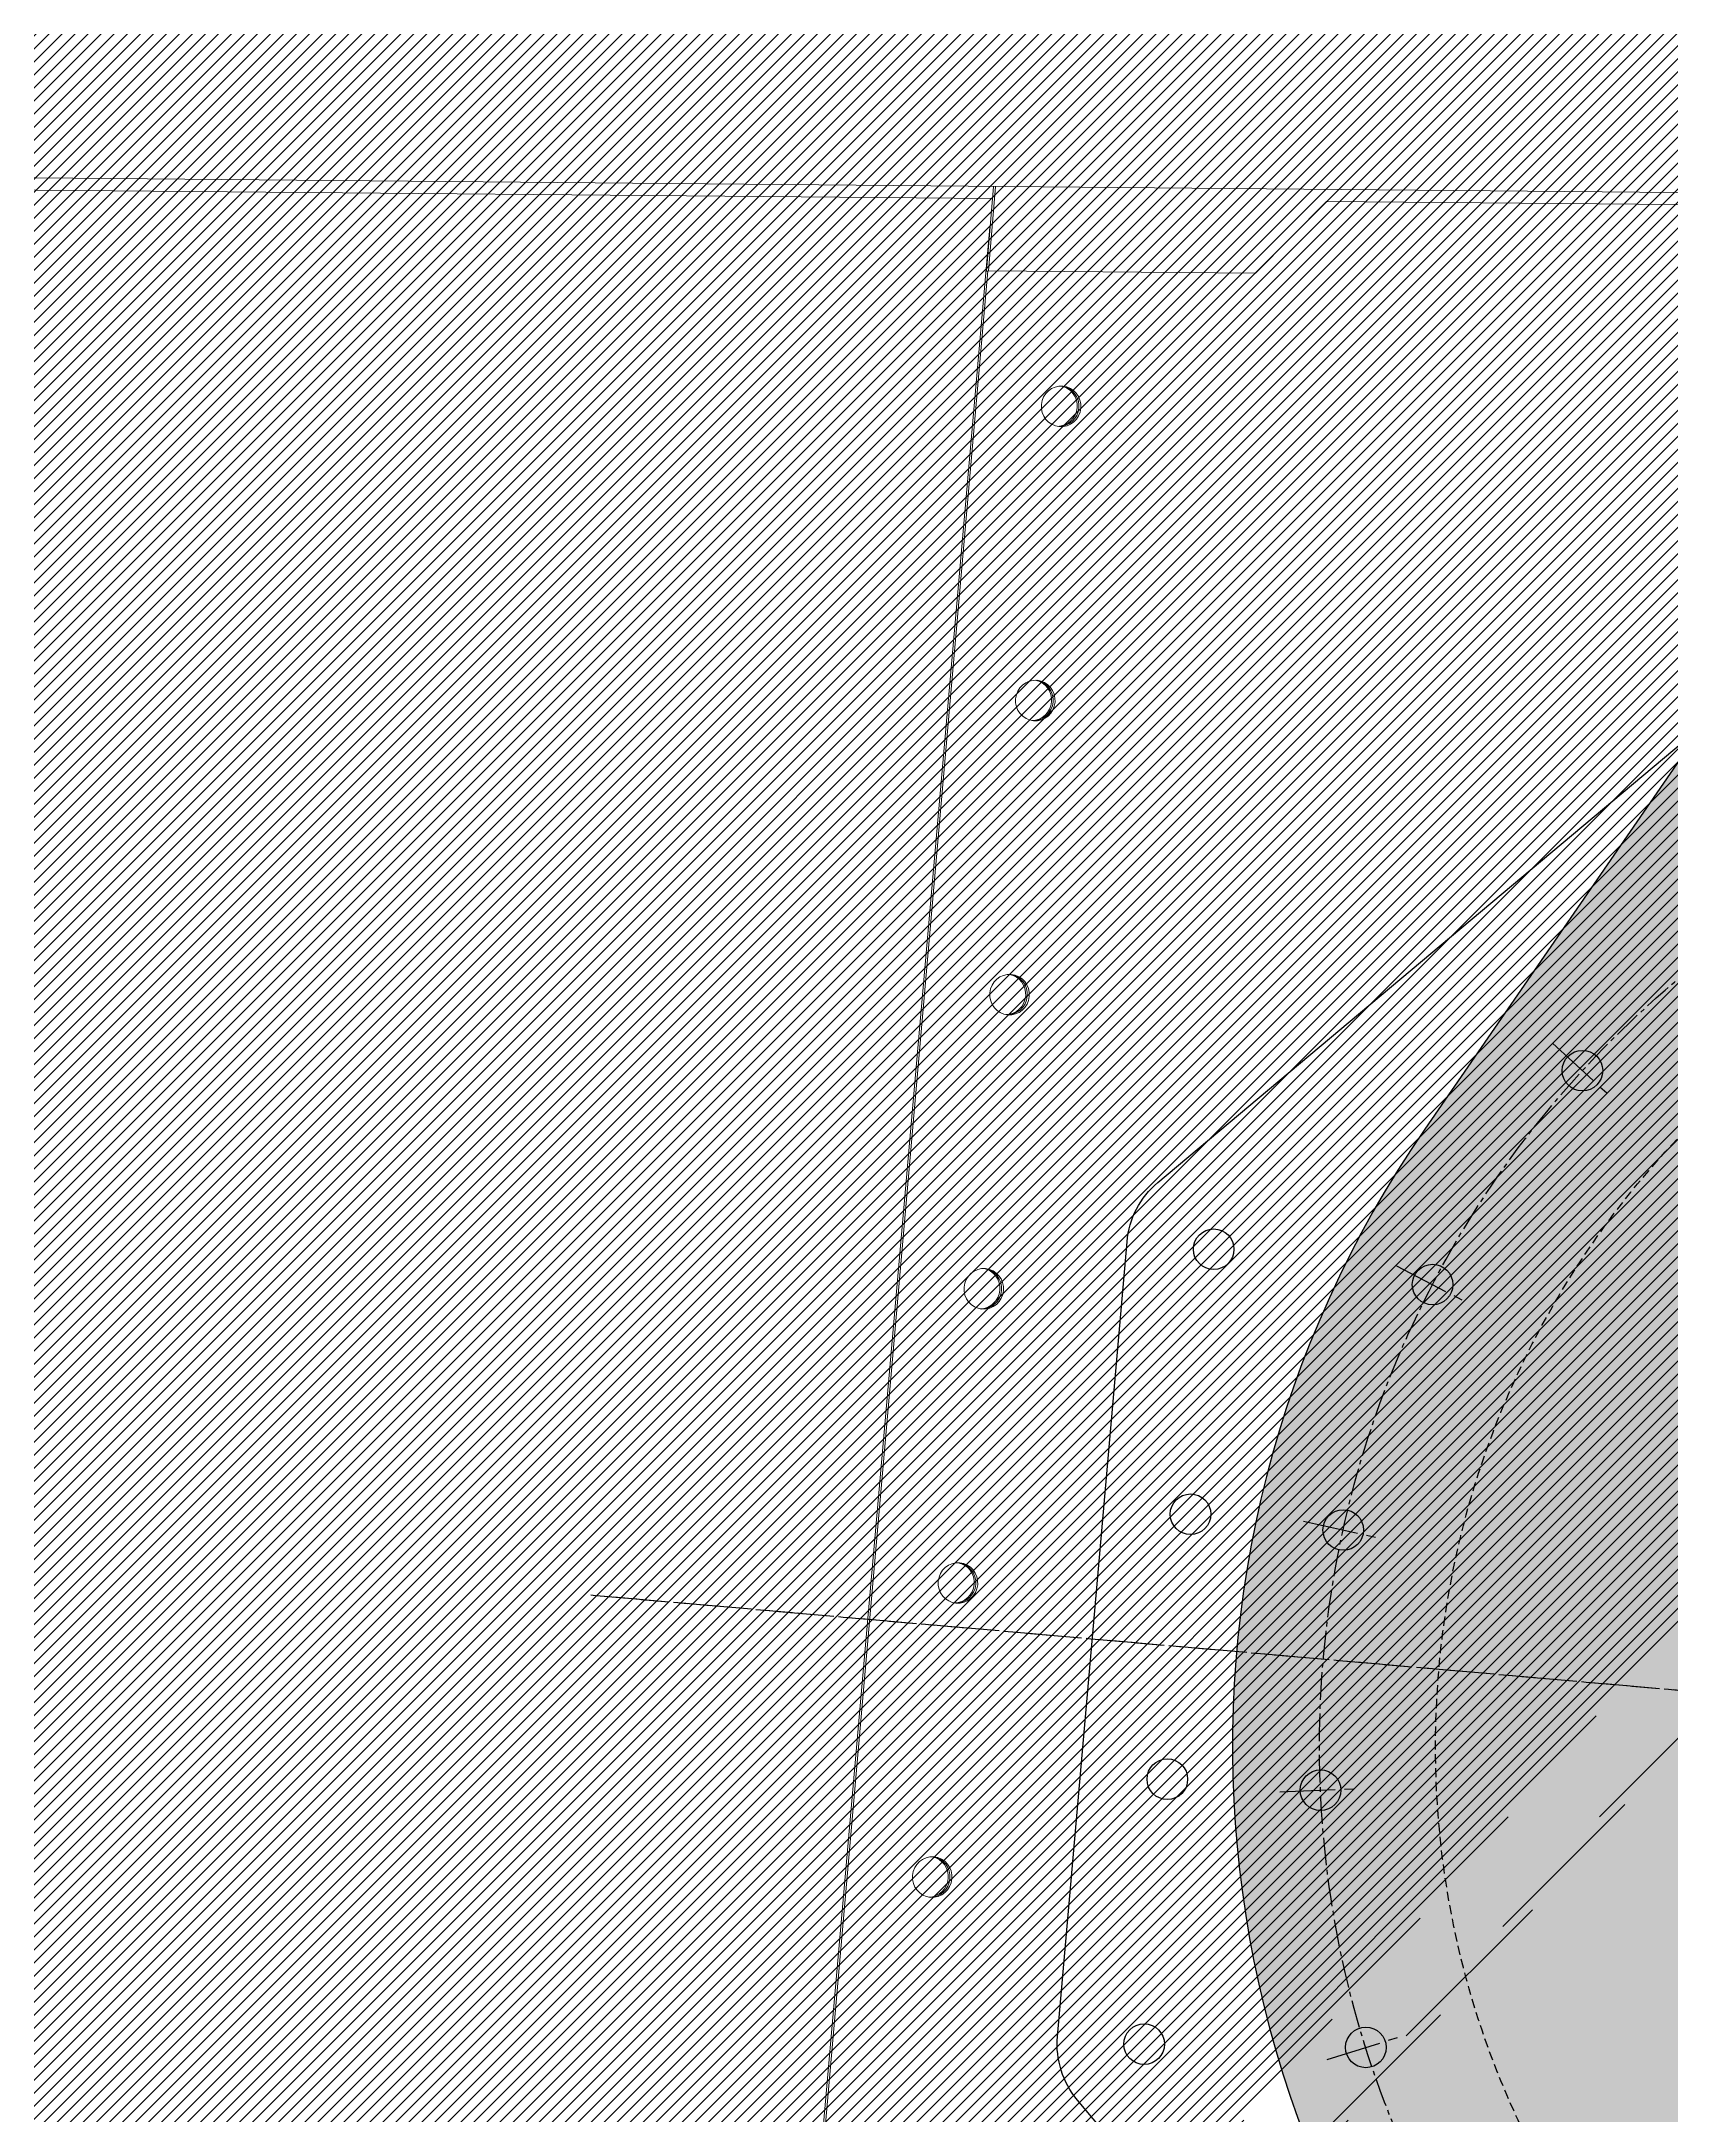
# Model space of a CAD drawing. Header units: millimetres. Extents: x -272986 to 200319, y -34579 to 49604.
# Drawn here: x 14236 to 14798, y 37697 to 38412 of the extents above; entities that cross this region are included whole.
import ezdxf

# ---------------------------------------------------------------- set-up
doc = ezdxf.new("R2010")
doc.units = ezdxf.units.MM
doc.linetypes.add('CENTER2', pattern=[28.575000000000003, 19.05, -3.175, 3.175, -3.175])
doc.linetypes.add('HIDDEN2', pattern=[4.762499999999999, 3.175, -1.5875])
doc.layers.get('Defpoints').update_dxf_attribs({"color": 9})
for name, color, linetype in [('X 0001 M', 7, 'Continuous'), ('X 1001 M', 8, 'HIDDEN2'), ('X 2001 M', 1, 'CENTER2'), ('X 3001 D', 5, 'Continuous'), ('X 5001 H', 8, 'Continuous')]:
    doc.layers.add(name, color=color, linetype=linetype)
doc.layers.add('X 5999 H', color=7, linetype='Continuous', true_color=0xffffff)
doc.styles.add('BIT STD. 2.5', font='isocpeur.ttf', dxfattribs={"height": 2.5})
doc.dimstyles.new('BIT STD. 2.5', dxfattribs={"dimtxt": 2.5, "dimasz": 2.5, "dimexe": 1, "dimexo": 0.75, "dimgap": 1, "dimtad": 1, "dimdec": 0, "dimdsep": 46, "dimtxsty": 'BIT STD. 2.5', "dimcen": 0, "dimadec": 0, "dimazin": 0, "dimtfac": 1, "dimtdec": 0, "dimtmove": 0, "dimatfit": 3, "dimfxl": 1, "dimtfill": 1, "dimlwd": -1, "dimlwe": -1, "dimarcsym": 0})

# ---------------------------------------------------------------- blocks, each defined once
blk = doc.blocks.new('A$C89218876')
at = {"layer": 'X 1001 M', "linetype": 'Continuous', "lineweight": 0}
for p, q in [((569.8319176170844, 6857.953193877651), (641.6955145190768, 7771.209648134816)), ((488.5605491999377, 5878.279322059305), (636.406584911645, 7756.84132124365)), ((592.8475511617253, 6831.803007083314), (569.8319176170844, 6857.953193877651)), ((585.6210330675385, 6739.967020911836), (592.8475511617253, 6831.803007083314)), ((592.8475511617253, 6831.803007083314), (592.8475511617253, 6831.365982658157)), ((493.3837059507896, 5885.759717865229), (560.848488613341, 6743.115192093144)), ((585.6210330675385, 6739.292167748805), (556.6752944315231, 6743.759220524713)), ((556.7277691875315, 6744.425975518012), (585.6210330675385, 6739.967020911836)), ((570.6143217364588, 6741.43735576094), (570.6275987916852, 6741.606030353749)), ((570.6407165345445, 6741.604005957328), (570.6143217364588, 6741.437355760938)), ((1476.905004921031, 6597.895013131732), (570.6143217364588, 6741.43735576094)), ((585.6210330675385, 6739.967020911836), (585.6210330675385, 6739.292167748805)), ((585.6374313277993, 6739.500560003969), (585.6210330675385, 6739.292167748805)), ((585.6376500684346, 6739.741159603836), (1477.063033412323, 6598.55324917018))]:
    blk.add_line(p, q, dxfattribs=at)
at = {"layer": 'X 1001 M', "linetype": 'Continuous', "lineweight": 0, "extrusion": (0, 0, -0.9999999999999999)}
for centre, major_axis, ratio, start_param, end_param in [((633.9662431897705, 6761.682133736769), (6.913818384163988, -1.095041255294096), 0.9743700647852351, -3.141592653589837, 3.141592653589749), ((734.5351908957564, 6745.753577240144), (6.913818384163988, -1.095041255294096), 0.9743700647852351, -3.141592653589837, 3.141592653589749), ((734.4296205619139, 6745.08703264107), (-6.913818384165944, 1.095041255281608), 0.9743700647852341, 0.0494920156721974, 3.09210075362216), ((835.1041386017423, 6729.825020743518), (6.913818384163988, -1.095041255294096), 0.9743700647852351, -3.141592653589837, 3.141592653589749), ((935.6730863077282, 6713.896464246891), (6.913818384163988, -1.095041255294096), 0.9743700647852351, -3.141592653589837, 3.141592653589749), ((1036.242034013714, 6697.967907750266), (6.913818384163988, -1.095041255294096), 0.9743700647852351, -3.141592653589837, 3.141592653589749), ((1136.8109817197, 6682.039351253639), (6.913818384163988, -1.095041255294096), 0.9743700647852351, -3.141592653589837, 3.141592653589749), ((1136.705411385974, 6681.37280665529), (-6.913818384165949, 1.095041255281609), 0.9743700647852344, 0.04949201561823499, 3.092100753676043)]:
    blk.add_ellipse(centre, major_axis=major_axis, ratio=ratio, start_param=start_param, end_param=end_param, dxfattribs=at)
at = {"layer": 'X 1001 M', "linetype": 'Continuous', "lineweight": 0}
for centre, major_axis, ratio, start_param, end_param in [((633.7726976112826, 6760.460135303563), (6.913818384166051, -1.095041255281632), 0.9743700647852346, 0.09082299910188148, 3.050769591376145), ((633.8606728962295, 6761.01558913603), (6.913818384164055, -1.095041255293947), 0.9743700647852345, 0.04949195747749936, 3.092100696111881), ((734.3416453172977, 6744.531578807118), (6.913818384165937, -1.095041255281612), 0.9743700647852341, 0.0908229990883885, 3.050769591389924), ((734.4296206022154, 6745.087032639403), (6.913818384164022, -1.095041255294244), 0.974370064785234, 0.04949195747808052, 3.092100696112426), ((834.9105930233127, 6728.603022310674), (6.913818384165988, -1.095041255281621), 0.9743700647852344, 0.09082299907476282, 3.050769591403701), ((834.9985683082014, 6729.158476142777), (6.913818384164139, -1.095041255293944), 0.9743700647852342, 0.04949195747790008, 3.092100696112015), ((935.4795407293277, 6712.674465814229), (6.913818384165959, -1.09504125528161), 0.9743700647852342, 0.09082299906140215, 3.050769591416945), ((935.5675160141873, 6713.229919646152), (6.913818384164117, -1.095041255293994), 0.974370064785234, 0.04949195747737217, 3.092100696111619), ((1036.048488435343, 6696.745909317786), (6.913818384165927, -1.095041255281602), 0.9743700647852344, 0.09082299904764284, 3.050769591430343), ((1036.136463720173, 6697.301363149525), (6.913818384164138, -1.095041255293879), 0.9743700647852342, 0.0494919574773532, 3.092100696111735), ((1136.617436141354, 6680.817352821341), (6.913818384165951, -1.095041255281612), 0.9743700647852342, 0.09082299903401803, 3.050769591443593), ((1136.705411426159, 6681.372806652898), (6.913818384164136, -1.095041255293889), 0.9743700647852341, 0.04949195747802831, 3.092100696112277)]:
    blk.add_ellipse(centre, major_axis=major_axis, ratio=ratio, start_param=start_param, end_param=end_param, dxfattribs=at)
at = {"layer": 'X 1001 M', "linetype": 'Continuous', "lineweight": 0, "extrusion": (0, 0, -1)}
for centre, major_axis, ratio, start_param, end_param in [((633.8606728558989, 6761.015589137514), (-6.913818384166054, 1.095041255281622), 0.9743700647852344, 0.04949201568609023, 3.092100753609006), ((834.9985682679289, 6729.158476144625), (-6.913818384165984, 1.095041255281616), 0.9743700647852342, 0.0494920156585658, 3.092100753635603), ((935.567515973944, 6713.22991964818), (-6.913818384166008, 1.095041255281613), 0.9743700647852344, 0.04949201564521016, 3.092100753649294), ((1036.136463679959, 6697.301363151735), (-6.913818384165964, 1.095041255281615), 0.9743700647852341, 0.04949201563185886, 3.092100753662735)]:
    blk.add_ellipse(centre, major_axis=major_axis, ratio=ratio, start_param=start_param, end_param=end_param, dxfattribs=at)
blk = doc.blocks.new('*D199')
at = {"layer": 'Defpoints', "color": 0, "transparency": 16777216}
for p in [(7798.500000000004, 48049.6266134193), (13298.73009767515, 32947.91523915234), (13433.78749288179, 32812.85784394571), (7798.500000000005, 28976.69833391263), (10442.97395414159, 28578.83418067859)]:
    blk.add_point(p, dxfattribs=at)
at = {"layer": 'X 3001 D', "color": 0, "transparency": 16777216}
for p, q in [((13465.60729803519, 32781.03803879231), (15065.76360887852, 31180.88172794907)), ((7798.500000000009, 28931.69833391263), (7798.500000000005, 28170.68257981101))]:
    blk.add_line(p, q, dxfattribs=at)
blk.add_arc((7798.500000000004, 38448.14533682715), 10217.46275701613, 270.8411524771072, 314.1588475228945, dxfattribs=at)
for points in [[(14898.9480455206, 31135.83049339961), (14934.04291065631, 31100.21658542665), (15023.33720200733, 31223.30813482026)], [(7948.679468218535, 28206.78430946359), (7948.312449508589, 28256.78296241811), (7798.500000000002, 28230.68257981101)]]:
    blk.add_solid(points, dxfattribs=at)
at = {"layer": 'X 3001 D', "color": 0, "transparency": 16777216, "insert": (14404.54209814488, 30831.3797954061), "char_height": 150, "attachment_point": 5, "rotation": 40.93519081505226, "style": 'BIT STD. 2.5', "bg_fill": 3, "box_fill_scale": 1.1, "bg_fill_color": 256, "bg_fill_true_color": 13158600, "bg_fill_transparency": 0}
blk.add_mtext('45° - {\\C7;D02}', dxfattribs=at)
blk = doc.blocks.new('*D207')
at = {"layer": 'Defpoints', "color": 0, "transparency": 16777216}
for p in [(-1697.652812223383, 38448.1453368331), (18712.73677971439, 38448.14533683308), (-1494.548231680183, 37361.94378016468), (629.7756534943219, 35838.94305704558), (308.4007771855395, 35721.97216802819)]:
    blk.add_point(p, dxfattribs=at)
at = {"layer": 'X 3001 D', "color": 0, "transparency": 16777216}
blk.add_line((266.1146092501731, 35706.58126157853), (-1049.939153341573, 35227.5768653011), dxfattribs=at)
blk.add_arc((7798.499999999931, 38448.14533683309), 9356.312268091622, 180.9185733356454, 199.0814266643548, dxfattribs=at)
for points in [[(-1581.609068072472, 38297.94975663623), (-1531.610674496145, 38298.35055557202), (-1557.812268091689, 38448.1453368331)], [(-1020.168984496206, 35397.82059728082), (-1067.289187300493, 35381.09676734619), (-993.5575960944161, 35248.09807390065)]]:
    blk.add_solid(points, dxfattribs=at)
at = {"layer": 'X 3001 D', "color": 0, "transparency": 16777216, "insert": (-1094.55627806037, 36009.88733002915), "char_height": 150, "attachment_point": 5, "rotation": 285.3323221339503, "style": 'BIT STD. 2.5', "bg_fill": 3, "box_fill_scale": 1.1, "bg_fill_color": 256, "bg_fill_true_color": 13158600, "bg_fill_transparency": 0}
blk.add_mtext('20° - {\\C7;N01}', dxfattribs=at)
blk = doc.blocks.new('A$C75773D2C')
at = {"layer": 'X 0001 M'}
blk.add_circle((0, 0), 7, dxfattribs=at)
at = {"layer": 'X 2001 M'}
blk.add_line((0, 14), (0, -14), dxfattribs=at)
blk = doc.blocks.new('A$C3856742B')
at = {"layer": 'X 5001 H'}
h = blk.add_hatch(color=256, dxfattribs=at)
h.dxf.hatch_style = 1
h.set_gradient(color1=(91, 91, 91), rotation=45, one_color=1, tint=1, name='CYLINDER')
edge = h.paths.add_edge_path()
edge.add_line((460, -170), (460, 170))
edge.add_line((460, 170), (185.1999316272264, 326.0766555969175))
edge.add_arc((2.842170943040401e-14, -4.207930770272867e-15), 375.0000000000001, 60.40496722636555, 299.5950327736344)
edge.add_line((185.1999316272263, -326.0766555969176), (460, -170))
at = {"layer": 'X 0001 M'}
blk.add_lwpolyline([(460, -170), (460, 170), (185.1999316272264, 326.0766555969175, 1.718000727778938), (185.1999316272263, -326.0766555969176)], format="xyb", close=True, dxfattribs=at)
at = {"layer": 'X 1001 M'}
blk.add_circle((0, 0), 305, dxfattribs=at)
at = {"layer": 'X 2001 M', "ltscale": 0.5}
blk.add_line((0, -600), (0, 600), dxfattribs=at)
blk.add_circle((0, -2.184321191243002e-15), 345, dxfattribs=at)
at = {"layer": 'X 0001 M'}
for p, rotation in [((-45.03153631590703, 342.0484771739723), 7.499999999998977), ((45.03153631592886, 342.0484771739707), 352.499999999999), ((-132.0257841659459, 318.7384387164032), 22.49999999999897), ((132.0257841659668, 318.7384387163984), 337.4999999999989), ((210.022693008018, 273.7069024004793), 322.499999999999)]:
    blk.add_blockref('A$C75773D2C', p, dxfattribs=dict(at, rotation=rotation))
blk = doc.blocks.new('*U188')
at = {"layer": 'X 0001 M'}
for centre in [(-137.5735931288073, 1.13686837721616e-13), (-45.85786437626848, 1.13686837721616e-13), (45.85786437626848, 1.13686837721616e-13), (137.5735931288073, 0)]:
    blk.add_circle(centre, 7, dxfattribs=at)
blk = doc.blocks.new('*U189')
at = {"layer": 'X 0001 M', "color": 0, "linetype": 'ByBlock', "lineweight": -2, "transparency": 16777216}
blk.add_blockref('*U188', (9693.31084224811, -894.3039999999974), dxfattribs=at)
blk = doc.blocks.new('*D368')
at = {"layer": 'Defpoints', "color": 0, "transparency": 16777216}
for p in [(7798.500000000011, 48049.6266134193), (10335.20730825332, 47913.84083295393), (13419.10516482997, 44067.48138301812), (7798.500000030248, 38448.14533673238), (7798.500000000013, 29039.70000823381)]:
    blk.add_point(p, dxfattribs=at)
at = {"layer": 'X 3001 D', "color": 0, "transparency": 16777216}
for p, q in [((7798.500000000011, 48094.6266134193), (7798.500000000015, 48307.85325048748)), ((13450.92856260212, 44099.29759514708), (14771.15348572677, 45419.2244148036))]:
    blk.add_line(p, q, dxfattribs=at)
blk.add_arc((7798.500000000013, 38448.14533670215), 9799.70791378534, 45.87054156565792, 89.12298908251194, dxfattribs=at)
for points in [[(7948.304274739658, 48221.70598925938), (7948.686939206083, 48271.704524917), (7798.500000000015, 48247.85325048749)], [(14639.40337929198, 45499.87648559462), (14604.31563808265, 45464.25555892465), (14728.72228869722, 45376.80279863165)]]:
    blk.add_solid(points, dxfattribs=at)
at = {"layer": 'X 3001 D', "color": 0, "transparency": 16777216, "insert": (14294.75234036327, 45964.67750319112), "char_height": 150, "attachment_point": 5, "rotation": 319.16439379943586, "style": 'BIT STD. 2.5', "bg_fill": 3, "box_fill_scale": 1.1, "bg_fill_color": 256, "bg_fill_true_color": 13158600, "bg_fill_transparency": 0}
blk.add_mtext('{\\C7;D01} - 45°', dxfattribs=at)
blk = doc.blocks.new('*D435')
at = {"layer": 'Defpoints', "color": 0, "transparency": 16777216}
for p in [(-1697.652812223386, 38448.14533683308), (18712.73677971438, 38448.14533683306), (18508.50365084157, 38139.1853634545), (14424.31849579528, 37876.4873732236), (15619.75213350537, 37771.9004819264)]:
    blk.add_point(p, dxfattribs=at)
at = {"layer": 'X 3001 D', "color": 0, "transparency": 16777216}
for p, q in [((15664.5808949195, 37767.97847350276), (18532.34648314251, 37517.08149488347)), ((18458.44674883477, 37372.97766116984), (18356.72708640754, 36373.13861898571))]:
    blk.add_line(p, q, dxfattribs=at)
for start, end in [(355.8090589174589, 359.1909410825406), (354.1909410825402, 354.9999999999996)]:
    blk.add_arc((7890.238072449534, 38448.14533683308), 10622.75953594052, start, end, dxfattribs=at)
for points in [[(18486.93918465029, 38298.32558328834), (18536.9379384345, 38297.97256767245), (18512.99760839005, 38448.14533683305)], [(18509.51245035451, 37669.82561863723), (18459.67318958528, 37673.83162487485), (18472.574801257, 37522.31083944833)]]:
    blk.add_solid(points, dxfattribs=at)
at = {"layer": 'X 3001 D', "color": 0, "transparency": 16777216, "insert": (18273.22365420688, 36886.72772610161), "char_height": 150, "attachment_point": 5, "rotation": 84.19094108254046, "style": 'BIT STD. 2.5', "bg_fill": 3, "box_fill_scale": 1.1, "bg_fill_color": 256, "bg_fill_true_color": 13158600, "bg_fill_transparency": 0}
blk.add_mtext('5° - {\\C7;MH01}', dxfattribs=at)
blk = doc.blocks.new('*D437')
at = {"layer": 'Defpoints', "color": 0, "transparency": 16777216}
for p in [(-1697.652812223389, 38448.14533683308), (18712.73677971438, 38448.14533683307), (14088.47147328214, 34043.85989611459, 5.156820563569529e-06), (18614.89811660113, 33782.40662531552), (15367.37651406424, 33148.36094590519, 5.156824802691937e-06)]:
    blk.add_point(p, dxfattribs=at)
at = {"layer": 'X 3001 D', "color": 0, "transparency": 16777216}
for p, q in [((18757.73677971438, 38448.14533683307), (19638.29566634971, 38448.14533683306)), ((15404.23835605725, 33122.55000626941), (17497.09282405513, 31657.11753140243))]:
    blk.add_line(p, q, dxfattribs=at)
blk.add_arc((7798.499999992413, 38448.14533683307), 11779.79566635729, 325.7295903287309, 359.2704096712876, dxfattribs=at)
for points in [[(19552.34114800733, 38298.30754794917), (19602.34013458278, 38297.98920626429), (19578.29566634971, 38448.14533683306)], [(17553.76579497261, 31800.74147849837), (17512.62642961779, 31829.1589487975), (17447.94370139778, 31691.53211758347)]]:
    blk.add_solid(points, dxfattribs=at)
at = {"layer": 'X 3001 D', "color": 0, "transparency": 16777216, "insert": (18904.33901499743, 34946.48774591899), "char_height": 150, "attachment_point": 5, "rotation": 72.50000000000921, "style": 'BIT STD. 2.5', "bg_fill": 3, "box_fill_scale": 1.1, "bg_fill_color": 256, "bg_fill_true_color": 13158600, "bg_fill_transparency": 0}
blk.add_mtext('35°', dxfattribs=at)

msp = doc.modelspace()

# ---------------------------------------------------------------- hatches: boundary and pattern name
at = {"layer": 'X 5999 H'}
h = msp.add_hatch(dxfattribs=at)
h.set_pattern_fill('ANSI31', color=9)
h.set_pattern_definition([(45, (25000, 0), (-2.245064030267288, 2.245064030267288), [])])
edge = h.paths.add_edge_path()
edge.add_arc((7798.495709340539, 38448.14022343156), 7825.604719989263, 2.5931019493610847, 94.99996544218982, ccw=False)
edge.add_line((15616.08719766553, 38802.19185128674), (15658.44324566444, 38804.11004727978))
edge.add_arc((7798.49570953186, 38448.14022323), 7825.604719789878, 274.9544870486653, 357.3991416812109)
edge.add_line((15616.03919657416, 38093.03029855866), (15658.3937445236, 38091.10627736974))
edge.add_arc((7798.497359975252, 38448.13677386827), 7868.001140776875, 274.9544772441851, 357.39916567125465, ccw=False)
edge.add_arc((7798.49533508634, 38448.14003367921), 7868.004563266586, 2.593102689917272, 274.9516218145841)
edge.add_arc((7798.495709750798, 38448.14022345812), 7825.604719998234, 2.599526489034937, 274.95161897712)

# ---------------------------------------------------------------- linework, layer by layer
msp.add_lwpolyline([(8474.349265823643, 30651.77496749414, 0.3760976755569247), (15616.03919657416, 38093.03029855866), (15658.3937445236, 38091.10627736974, -0.3760978438709941), (8478.011115840709, 30609.53339017448)], format="xyb")
msp.add_circle((7798.500000000007, 38448.14533683308), 7798.5)
at = {"layer": 'X 0001 M', "linetype": 'Continuous'}
for centre, radius, start, end in [((7798.49533508634, 38448.14003367921), 7868.004563266586, 2.593102689917272, 274.9516218145841), ((7798.495709750798, 38448.14022345812), 7825.604719998234, 2.599526489034937, 274.95161897712)]:
    msp.add_arc(centre, radius, start, end, dxfattribs=at)

# ---------------------------------------------------------------- block references
at = {"layer": 'X 1001 M', "rotation": 273.9910714243701}
msp.add_blockref('A$C89218876', (7798.500000130947, 38448.14533676262), dxfattribs=at)

# ---------------------------------------------------------------- next in the draw order: dimensions: what is measured, and where the dimension line sits
at = {"layer": 'X 3001 D'}
dim = msp.add_angular_dim_2l(base=(10442.97395414159, 28578.83418067859), line1=((7798.500000000007, 28976.69833391263), (7798.500000000004, 48049.6266134193)), line2=((13298.73009767515, 32947.91523915234), (13433.78749288179, 32812.85784394571)), text='<> - {\\C7;D02}', dimstyle='BIT STD. 2.5', override={"dimscale": 0, "dimjust": 2}, dxfattribs=at)
dim.commit()
dim.dimension.update_dxf_attribs({"geometry": '*D199', "text_midpoint": (14493.0319915258, 30729.35096170292), "dimtype": 162})

# ---------------------------------------------------------------- next in the draw order: dimensions: what is measured, and where the dimension line sits
dim = msp.add_angular_dim_2l(base=(-1494.548231680183, 37361.94378016468), line1=((629.7756534943212, 35838.94305704557), (308.4007771855402, 35721.97216802819)), line2=((18712.73677971439, 38448.14533683308), (-1697.652812223382, 38448.14533683309)), text='<> - {\\C7;N01}', dimstyle='BIT STD. 2.5', override={"dimscale": 0}, dxfattribs=at)
dim.commit()
dim.dimension.update_dxf_attribs({"geometry": '*D207', "text_midpoint": (-1224.806208923999, 35974.17599222985), "dimtype": 162})

# ---------------------------------------------------------------- next in the draw order: linework, layer by layer
at = {"layer": 'X 0001 M'}
msp.add_lwpolyline([(14827.57737889908, 37423.40372222978), (14593.56674691891, 37702.28673359739, -0.198912367379658), (14586.66223926972, 37724.18503417041), (14610.64289665293, 37998.28520231511, -0.198912367379658), (14621.24510930509, 38018.65186332625), (14900.1281206727, 38252.66249530642, -0.198912367379658), (14922.02642124573, 38259.56700295561), (15196.12658939043, 38235.5863455724, -0.198912367379658), (15216.49325040157, 38224.98413292024), (15450.50388238174, 37946.10112155263, -0.198912367379658), (15457.40839003092, 37924.2028209796), (15433.42773264771, 37650.1026528349, -0.198912367379658), (15422.82551999555, 37629.73599182376), (15143.94250862794, 37395.72535984359, -0.198912367379658), (15122.04420805492, 37388.82085219441), (14847.94403991022, 37412.80150957762, -0.198912367379658)], format="xyb", close=True, dxfattribs=at)
at = {"layer": 'X 2001 M'}
msp.add_line((15619.75213350537, 37771.90048192641), (14424.31849579528, 37876.4873732236), dxfattribs=at)
msp.add_line((15619.75213350537, 37771.90048192641), (14424.31849579528, 37876.4873732236), dxfattribs=at)

# ---------------------------------------------------------------- next in the draw order: block references
at = {"rotation": 85}
msp.add_blockref('A$C3856742B', (15022.03531465033, 37824.193927575), dxfattribs=at)
at = {"layer": 'X 0001 M', "rotation": 85}
msp.add_blockref('*U189', (12892.80979948179, 28280.13930731974), dxfattribs=at)

# ---------------------------------------------------------------- next in the draw order: dimensions: what is measured, and where the dimension line sits
at = {"layer": 'X 3001 D'}
dim = msp.add_angular_dim_2l(base=(10335.20730825332, 47913.84083295393), line1=((7798.500000030253, 38448.14533673238), (13419.10516482996, 44067.48138301813)), line2=((7798.500000000012, 48049.6266134193), (7798.500000000012, 29039.70000823381)), text='{\\C7;D01} - <>', dimstyle='BIT STD. 2.5', override={"dimscale": 0, "dimjust": 1}, dxfattribs=at)
dim.commit()
dim.dimension.update_dxf_attribs({"geometry": '*D368', "text_midpoint": (14206.43991476827, 45862.49502121439), "dimtype": 162})

# ---------------------------------------------------------------- next in the draw order: dimensions: what is measured, and where the dimension line sits
dim = msp.add_angular_dim_2l(base=(18508.50365084157, 38139.1853634545), line1=((15619.75213350537, 37771.90048192641), (14424.31849579528, 37876.4873732236)), line2=((18712.73677971438, 38448.14533683307), (-1697.652812223387, 38448.14533683308)), text='<> - {\\C7;MH01}', dimstyle='BIT STD. 2.5', dxfattribs=at)
dim.commit()
dim.dimension.update_dxf_attribs({"geometry": '*D435', "text_midpoint": (18273.22365420688, 36886.72772610161)})

# ---------------------------------------------------------------- next in the draw order: dimensions: what is measured, and where the dimension line sits
dim = msp.add_angular_dim_2l(base=(18614.89811660113, 33782.40662531552), line1=((14088.47147328214, 34043.8598961146, 5.156820563569529e-06), (15367.37651406424, 33148.36094590519, 5.156824802691937e-06)), line2=((18712.73677971438, 38448.14533683307), (-1697.652812223387, 38448.14533683308)), dimstyle='BIT STD. 2.5', dxfattribs=at)
dim.commit()
dim.dimension.update_dxf_attribs({"geometry": '*D437', "text_midpoint": (18904.33901499742, 34946.48774591899)})

doc.saveas('drawing.dxf')
